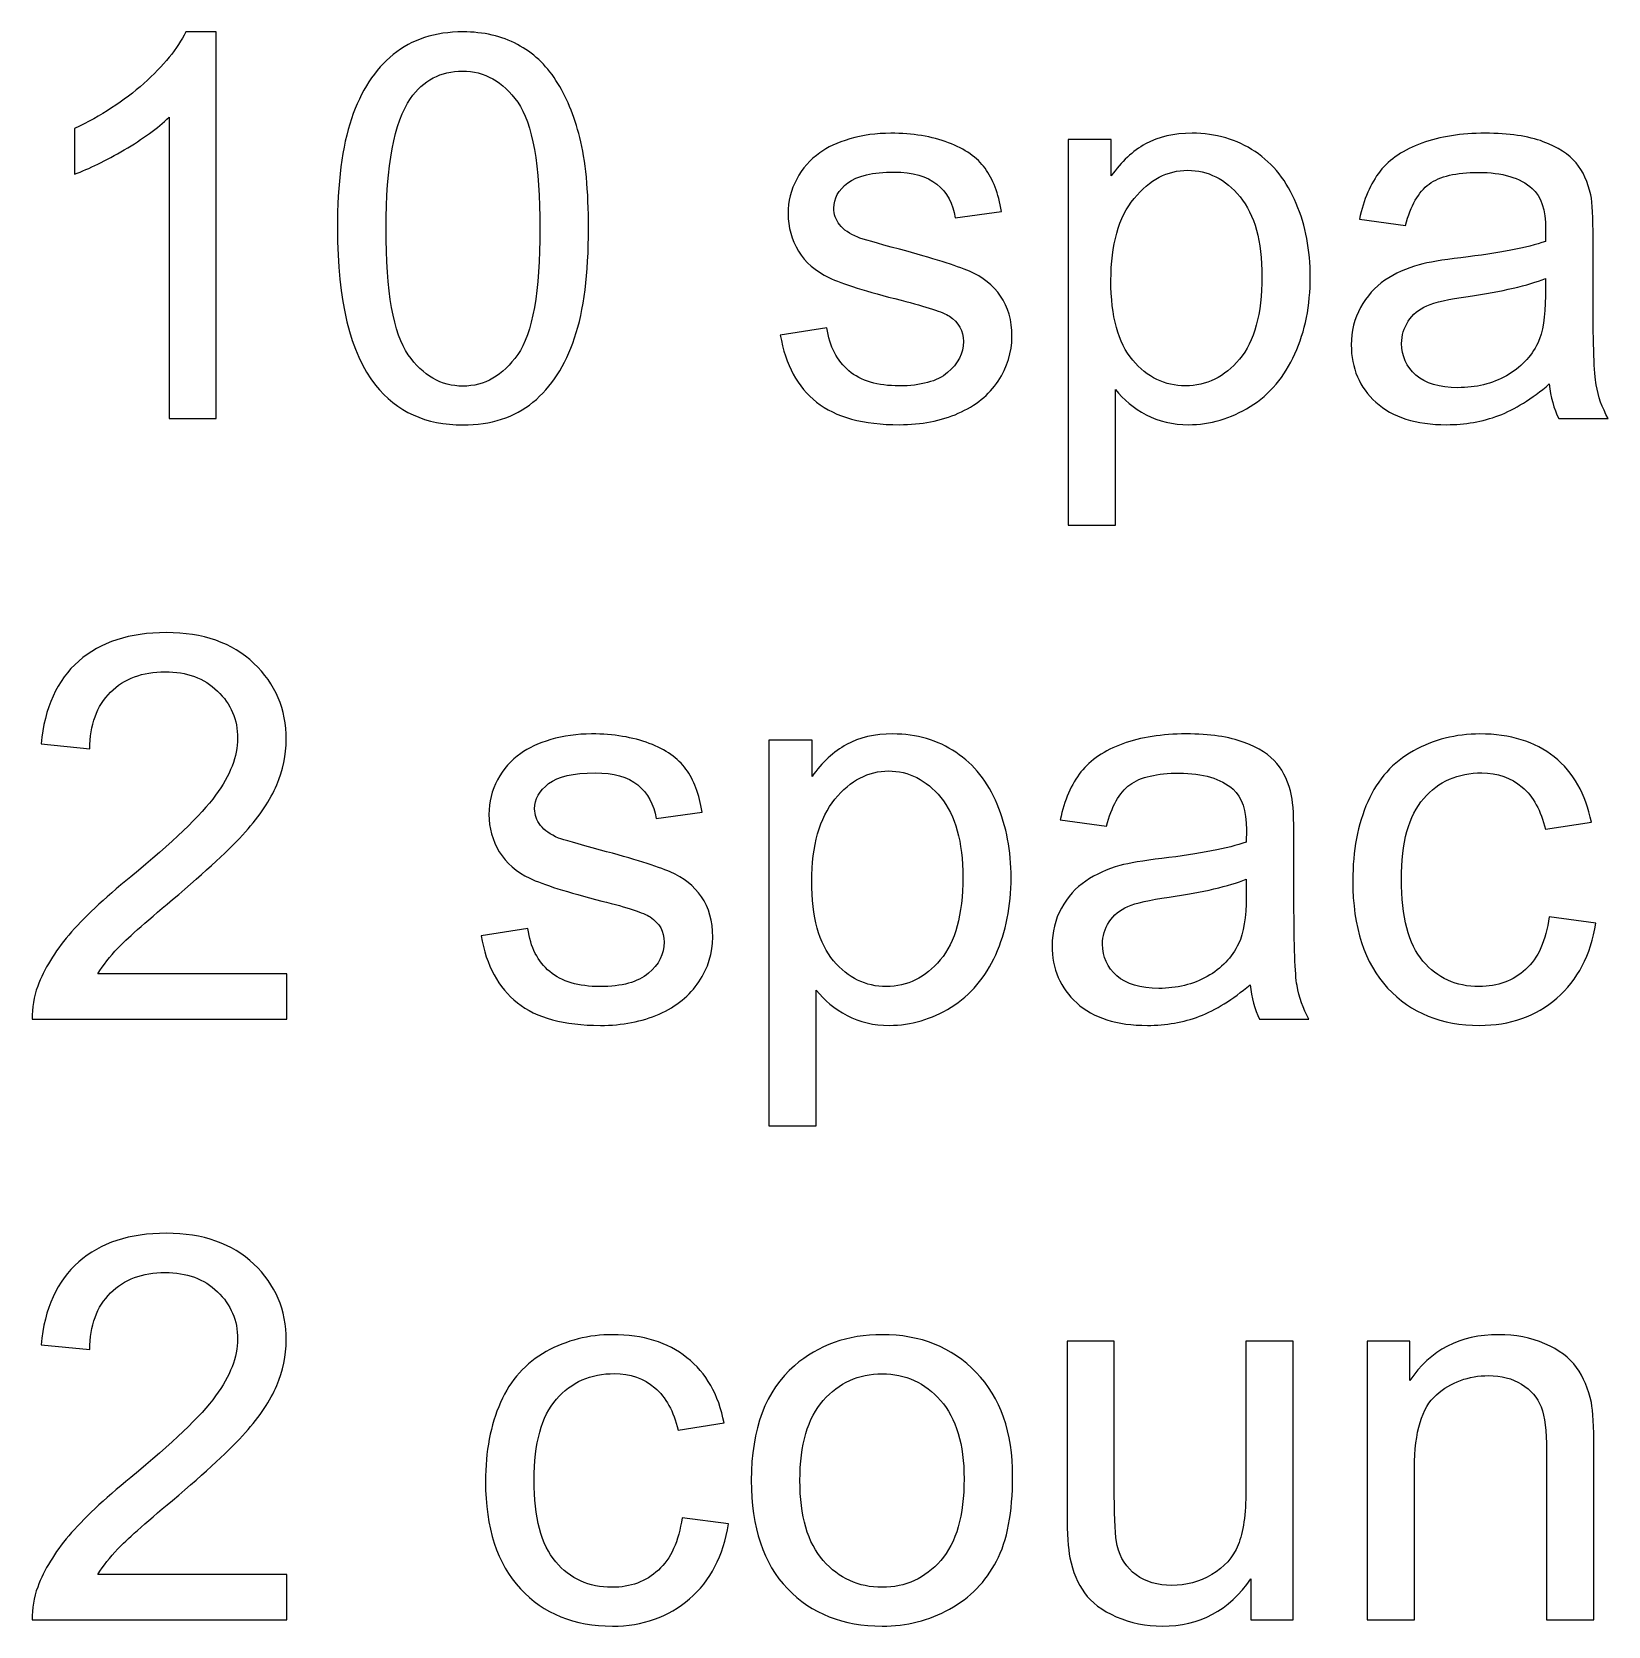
# Model space of a CAD drawing. Header units: millimetres. Extents: x -819 to 558, y -342 to 336.
# Drawn here: x -818.44 to -781.23, y 50.15 to 87.81 of the extents above; entities that cross this region are included whole.
import ezdxf

# ---------------------------------------------------------------- set-up
doc = ezdxf.new("R2010")
doc.units = ezdxf.units.MM
doc.header["$MEASUREMENT"] = 0
doc.layers.add('#Layer 1', color=7, linetype='Continuous')

msp = doc.modelspace()

# ---------------------------------------------------------------- linework, layer by layer
at = {"layer": '#Layer 1', "color": 250}
for points, knots in [([(-814.0906, 78.678), (-814.0906, 78.678), (-815.2061, 78.678), (-815.2061, 78.678), (-815.2061, 78.678), (-815.2061, 78.678), (-815.2061, 85.79), (-815.2061, 85.79), (-815.2061, 85.79), (-815.4749, 85.5339), (-815.8263, 85.2778), (-816.2623, 85.0217), (-816.2623, 85.0217), (-816.7005, 84.7655), (-817.0921, 84.5729), (-817.4392, 84.4459), (-817.4392, 84.4459), (-817.4392, 84.4459), (-817.4392, 85.5233), (-817.4392, 85.5233), (-817.4392, 85.5233), (-816.8148, 85.8175), (-816.2687, 86.1731), (-815.8009, 86.5901), (-815.8009, 86.5901), (-815.3352, 87.0092), (-815.0029, 87.4135), (-814.8082, 87.8072), (-814.8082, 87.8072), (-814.8082, 87.8072), (-814.0906, 87.8072), (-814.0906, 87.8072), (-814.0906, 87.8072), (-814.0906, 87.8072), (-814.0906, 78.678), (-814.0906, 78.678)], [0, 0, 0, 0, 0.1111111, 0.1111111, 0.1111111, 0.1111111, 0.2222222, 0.2222222, 0.2222222, 0.2222222, 0.3333333, 0.3333333, 0.3333333, 0.3333333, 0.4444444, 0.4444444, 0.4444444, 0.4444444, 0.5555556, 0.5555556, 0.5555556, 0.5555556, 0.6666667, 0.6666667, 0.6666667, 0.6666667, 0.7777778, 0.7777778, 0.7777778, 0.7777778, 0.8888889, 0.8888889, 0.8888889, 0.8888889, 1, 1, 1, 1]), ([(-811.231, 83.1611), (-811.231, 84.2364), (-811.121, 85.1021), (-810.8987, 85.7561), (-810.8987, 85.7561), (-810.6786, 86.4123), (-810.3484, 86.9182), (-809.9124, 87.2738), (-809.9124, 87.2738), (-809.4763, 87.6294), (-808.9281, 87.8072), (-808.2677, 87.8072), (-808.2677, 87.8072), (-807.7788, 87.8072), (-807.3512, 87.7077), (-806.9829, 87.5109), (-806.9829, 87.5109), (-806.6146, 87.3161), (-806.3119, 87.0325), (-806.0706, 86.6621), (-806.0706, 86.6621), (-805.8314, 86.2917), (-805.643, 85.8408), (-805.5076, 85.3095), (-805.5076, 85.3095), (-805.37, 84.7782), (-805.3023, 84.0628), (-805.3023, 83.1611), (-805.3023, 83.1611), (-805.3023, 82.0943), (-805.4123, 81.2349), (-805.6303, 80.5788), (-805.6303, 80.5788), (-805.8505, 79.9226), (-806.1786, 79.4167), (-806.6146, 79.059), (-806.6146, 79.059), (-807.0506, 78.7013), (-807.601, 78.5235), (-808.2677, 78.5235), (-808.2677, 78.5235), (-809.144, 78.5235), (-809.8319, 78.8368), (-810.3315, 79.4654), (-810.3315, 79.4654), (-810.9305, 80.2211), (-811.231, 81.4551), (-811.231, 83.1611)], [0, 0, 0, 0, 0.0833333, 0.0833333, 0.0833333, 0.0833333, 0.1666667, 0.1666667, 0.1666667, 0.1666667, 0.25, 0.25, 0.25, 0.25, 0.3333333, 0.3333333, 0.3333333, 0.3333333, 0.4166667, 0.4166667, 0.4166667, 0.4166667, 0.5, 0.5, 0.5, 0.5, 0.5833333, 0.5833333, 0.5833333, 0.5833333, 0.6666667, 0.6666667, 0.6666667, 0.6666667, 0.75, 0.75, 0.75, 0.75, 0.8333333, 0.8333333, 0.8333333, 0.8333333, 0.9166667, 0.9166667, 0.9166667, 0.9166667, 1, 1, 1, 1]), ([(-810.0838, 83.1611), (-810.0838, 81.6689), (-809.9081, 80.6761), (-809.5589, 80.1808), (-809.5589, 80.1808), (-809.2096, 79.6877), (-808.7799, 79.44), (-808.2677, 79.44), (-808.2677, 79.44), (-807.7534, 79.44), (-807.3237, 79.6898), (-806.9744, 80.1851), (-806.9744, 80.1851), (-806.6252, 80.6804), (-806.4495, 81.6731), (-806.4495, 83.1611), (-806.4495, 83.1611), (-806.4495, 84.6576), (-806.6252, 85.6524), (-806.9744, 86.1435), (-806.9744, 86.1435), (-807.3237, 86.6367), (-807.7576, 86.8822), (-808.2783, 86.8822), (-808.2783, 86.8822), (-808.7926, 86.8822), (-809.2012, 86.6642), (-809.5081, 86.2303), (-809.5081, 86.2303), (-809.8912, 85.6778), (-810.0838, 84.6534), (-810.0838, 83.1611)], [0, 0, 0, 0, 0.125, 0.125, 0.125, 0.125, 0.25, 0.25, 0.25, 0.25, 0.375, 0.375, 0.375, 0.375, 0.5, 0.5, 0.5, 0.5, 0.625, 0.625, 0.625, 0.625, 0.75, 0.75, 0.75, 0.75, 0.875, 0.875, 0.875, 0.875, 1, 1, 1, 1]), ([(-800.7747, 80.6444), (-800.7747, 80.6444), (-799.6719, 80.818), (-799.6719, 80.818), (-799.6719, 80.818), (-799.6105, 80.3756), (-799.437, 80.0369), (-799.1533, 79.7998), (-799.1533, 79.7998), (-798.8718, 79.5649), (-798.476, 79.4464), (-797.9659, 79.4464), (-797.9659, 79.4464), (-797.4537, 79.4464), (-797.0727, 79.5522), (-796.825, 79.7596), (-796.825, 79.7596), (-796.5774, 79.9692), (-796.4525, 80.2147), (-796.4525, 80.4941), (-796.4525, 80.4941), (-796.4525, 80.7481), (-796.5625, 80.945), (-796.7827, 81.091), (-796.7827, 81.091), (-796.9351, 81.1905), (-797.3161, 81.3154), (-797.9236, 81.4678), (-797.9236, 81.4678), (-798.7406, 81.6752), (-799.31, 81.853), (-799.6254, 82.0054), (-799.6254, 82.0054), (-799.9407, 82.1557), (-800.182, 82.3652), (-800.345, 82.6319), (-800.345, 82.6319), (-800.508, 82.8986), (-800.5906, 83.1929), (-800.5906, 83.5146), (-800.5906, 83.5146), (-800.5906, 83.8088), (-800.5228, 84.0797), (-800.3874, 84.3295), (-800.3874, 84.3295), (-800.254, 84.5814), (-800.0699, 84.7888), (-799.8391, 84.9539), (-799.8391, 84.9539), (-799.6656, 85.0809), (-799.4285, 85.191), (-799.1301, 85.2799), (-799.1301, 85.2799), (-798.8295, 85.3688), (-798.5078, 85.4132), (-798.1649, 85.4132), (-798.1649, 85.4132), (-797.6484, 85.4132), (-797.1954, 85.337), (-796.8038, 85.1889), (-796.8038, 85.1889), (-796.4123, 85.0407), (-796.1244, 84.8396), (-795.9381, 84.5856), (-795.9381, 84.5856), (-795.7519, 84.3295), (-795.6249, 83.9908), (-795.555, 83.5654), (-795.555, 83.5654), (-795.555, 83.5654), (-796.6451, 83.4151), (-796.6451, 83.4151), (-796.6451, 83.4151), (-796.6959, 83.7538), (-796.8398, 84.0184), (-797.0769, 84.2089), (-797.0769, 84.2089), (-797.314, 84.3994), (-797.6505, 84.4946), (-798.0844, 84.4946), (-798.0844, 84.4946), (-798.5967, 84.4946), (-798.9628, 84.4099), (-799.1809, 84.2406), (-799.1809, 84.2406), (-799.401, 84.0713), (-799.5111, 83.8723), (-799.5111, 83.6458), (-799.5111, 83.6458), (-799.5111, 83.4998), (-799.4645, 83.3707), (-799.3735, 83.2542), (-799.3735, 83.2542), (-799.2825, 83.1336), (-799.1406, 83.0362), (-798.9459, 82.9558), (-798.9459, 82.9558), (-798.8337, 82.9156), (-798.5056, 82.8203), (-797.9595, 82.6722), (-797.9595, 82.6722), (-797.17, 82.4605), (-796.6197, 82.289), (-796.3085, 82.1536), (-796.3085, 82.1536), (-795.9953, 82.0202), (-795.7497, 81.8234), (-795.5719, 81.5673), (-795.5719, 81.5673), (-795.3941, 81.3111), (-795.3052, 80.9936), (-795.3052, 80.6126), (-795.3052, 80.6126), (-795.3052, 80.2401), (-795.4153, 79.8909), (-795.6312, 79.5607), (-795.6312, 79.5607), (-795.8492, 79.2326), (-796.1625, 78.9786), (-796.571, 78.7987), (-796.571, 78.7987), (-796.9795, 78.6187), (-797.4431, 78.5298), (-797.9595, 78.5298), (-797.9595, 78.5298), (-798.8168, 78.5298), (-799.4687, 78.7076), (-799.9175, 79.0632), (-799.9175, 79.0632), (-800.3662, 79.4188), (-800.6519, 79.9459), (-800.7747, 80.6444)], [0, 0, 0, 0, 0.030303, 0.030303, 0.030303, 0.030303, 0.0606061, 0.0606061, 0.0606061, 0.0606061, 0.0909091, 0.0909091, 0.0909091, 0.0909091, 0.1212121, 0.1212121, 0.1212121, 0.1212121, 0.1515152, 0.1515152, 0.1515152, 0.1515152, 0.1818182, 0.1818182, 0.1818182, 0.1818182, 0.2121212, 0.2121212, 0.2121212, 0.2121212, 0.2424242, 0.2424242, 0.2424242, 0.2424242, 0.2727273, 0.2727273, 0.2727273, 0.2727273, 0.3030303, 0.3030303, 0.3030303, 0.3030303, 0.3333333, 0.3333333, 0.3333333, 0.3333333, 0.3636364, 0.3636364, 0.3636364, 0.3636364, 0.3939394, 0.3939394, 0.3939394, 0.3939394, 0.4242424, 0.4242424, 0.4242424, 0.4242424, 0.4545455, 0.4545455, 0.4545455, 0.4545455, 0.4848485, 0.4848485, 0.4848485, 0.4848485, 0.5151515, 0.5151515, 0.5151515, 0.5151515, 0.5454545, 0.5454545, 0.5454545, 0.5454545, 0.5757576, 0.5757576, 0.5757576, 0.5757576, 0.6060606, 0.6060606, 0.6060606, 0.6060606, 0.6363636, 0.6363636, 0.6363636, 0.6363636, 0.6666667, 0.6666667, 0.6666667, 0.6666667, 0.6969697, 0.6969697, 0.6969697, 0.6969697, 0.7272727, 0.7272727, 0.7272727, 0.7272727, 0.7575758, 0.7575758, 0.7575758, 0.7575758, 0.7878788, 0.7878788, 0.7878788, 0.7878788, 0.8181818, 0.8181818, 0.8181818, 0.8181818, 0.8484848, 0.8484848, 0.8484848, 0.8484848, 0.8787879, 0.8787879, 0.8787879, 0.8787879, 0.9090909, 0.9090909, 0.9090909, 0.9090909, 0.9393939, 0.9393939, 0.9393939, 0.9393939, 0.969697, 0.969697, 0.969697, 0.969697, 1, 1, 1, 1]), ([(-793.9781, 76.1549), (-793.9781, 76.1549), (-793.9781, 85.263), (-793.9781, 85.263), (-793.9781, 85.263), (-793.9781, 85.263), (-792.9621, 85.263), (-792.9621, 85.263), (-792.9621, 85.263), (-792.9621, 85.263), (-792.9621, 84.4078), (-792.9621, 84.4078), (-792.9621, 84.4078), (-792.7229, 84.7423), (-792.452, 84.9941), (-792.1493, 85.1614), (-792.1493, 85.1614), (-791.8487, 85.3286), (-791.4825, 85.4132), (-791.0529, 85.4132), (-791.0529, 85.4132), (-790.4898, 85.4132), (-789.9945, 85.2672), (-789.5648, 84.9793), (-789.5648, 84.9793), (-789.133, 84.6893), (-788.8092, 84.2808), (-788.5912, 83.7538), (-788.5912, 83.7538), (-788.371, 83.2267), (-788.261, 82.6489), (-788.261, 82.0202), (-788.261, 82.0202), (-788.261, 81.3471), (-788.3816, 80.7396), (-788.625, 80.1999), (-788.625, 80.1999), (-788.8663, 79.6601), (-789.2177, 79.2474), (-789.6791, 78.9595), (-789.6791, 78.9595), (-790.1406, 78.6738), (-790.6253, 78.5298), (-791.1333, 78.5298), (-791.1333, 78.5298), (-791.5058, 78.5298), (-791.8381, 78.6081), (-792.1345, 78.7648), (-792.1345, 78.7648), (-792.4308, 78.9214), (-792.6721, 79.1204), (-792.8626, 79.3596), (-792.8626, 79.3596), (-792.8626, 79.3596), (-792.8626, 76.1549), (-792.8626, 76.1549), (-792.8626, 76.1549), (-792.8626, 76.1549), (-793.9781, 76.1549), (-793.9781, 76.1549)], [0, 0, 0, 0, 0.0666667, 0.0666667, 0.0666667, 0.0666667, 0.1333333, 0.1333333, 0.1333333, 0.1333333, 0.2, 0.2, 0.2, 0.2, 0.2666667, 0.2666667, 0.2666667, 0.2666667, 0.3333333, 0.3333333, 0.3333333, 0.3333333, 0.4, 0.4, 0.4, 0.4, 0.4666667, 0.4666667, 0.4666667, 0.4666667, 0.5333333, 0.5333333, 0.5333333, 0.5333333, 0.6, 0.6, 0.6, 0.6, 0.6666667, 0.6666667, 0.6666667, 0.6666667, 0.7333333, 0.7333333, 0.7333333, 0.7333333, 0.8, 0.8, 0.8, 0.8, 0.8666667, 0.8666667, 0.8666667, 0.8666667, 0.9333333, 0.9333333, 0.9333333, 0.9333333, 1, 1, 1, 1]), ([(-782.618, 79.4908), (-783.0328, 79.1394), (-783.4308, 78.8918), (-783.8118, 78.7457), (-783.8118, 78.7457), (-784.1949, 78.6018), (-784.6055, 78.5298), (-785.0437, 78.5298), (-785.0437, 78.5298), (-785.7676, 78.5298), (-786.3221, 78.7055), (-786.7116, 79.059), (-786.7116, 79.059), (-787.0989, 79.4125), (-787.2937, 79.8655), (-787.2937, 80.4137), (-787.2937, 80.4137), (-787.2937, 80.7375), (-787.2217, 81.0317), (-787.0735, 81.2984), (-787.0735, 81.2984), (-786.9275, 81.5651), (-786.7349, 81.7789), (-786.4978, 81.9398), (-786.4978, 81.9398), (-786.2586, 82.1007), (-785.9919, 82.2234), (-785.6935, 82.306), (-785.6935, 82.306), (-785.4755, 82.3631), (-785.1453, 82.4203), (-784.7029, 82.4732), (-784.7029, 82.4732), (-783.8012, 82.5811), (-783.1365, 82.7081), (-782.7111, 82.8584), (-782.7111, 82.8584), (-782.7069, 83.0108), (-782.7047, 83.1082), (-782.7047, 83.1484), (-782.7047, 83.1484), (-782.7047, 83.6035), (-782.8106, 83.9252), (-783.0222, 84.1094), (-783.0222, 84.1094), (-783.3059, 84.3634), (-783.7313, 84.4883), (-784.2922, 84.4883), (-784.2922, 84.4883), (-784.8172, 84.4883), (-785.2045, 84.3972), (-785.4564, 84.2131), (-785.4564, 84.2131), (-785.7062, 84.0289), (-785.8903, 83.703), (-786.011, 83.2352), (-786.011, 83.2352), (-786.011, 83.2352), (-787.1011, 83.3855), (-787.1011, 83.3855), (-787.1011, 83.3855), (-787.0016, 83.8511), (-786.8386, 84.23), (-786.6121, 84.5158), (-786.6121, 84.5158), (-786.3856, 84.8036), (-786.0554, 85.0259), (-785.6257, 85.1804), (-785.6257, 85.1804), (-785.1961, 85.3349), (-784.6986, 85.4132), (-784.1314, 85.4132), (-784.1314, 85.4132), (-783.5683, 85.4132), (-783.1133, 85.3455), (-782.7619, 85.2143), (-782.7619, 85.2143), (-782.4105, 85.0809), (-782.1523, 84.9158), (-781.9851, 84.7147), (-781.9851, 84.7147), (-781.82, 84.5137), (-781.7057, 84.2618), (-781.6379, 83.9549), (-781.6379, 83.9549), (-781.602, 83.7644), (-781.5829, 83.4215), (-781.5829, 82.9262), (-781.5829, 82.9262), (-781.5829, 82.9262), (-781.5829, 81.4381), (-781.5829, 81.4381), (-781.5829, 81.4381), (-781.5829, 80.3989), (-781.5596, 79.7427), (-781.5109, 79.4696), (-781.5109, 79.4696), (-781.4644, 79.1945), (-781.3691, 78.9299), (-781.2294, 78.678), (-781.2294, 78.678), (-781.2294, 78.678), (-782.3957, 78.678), (-782.3957, 78.678), (-782.3957, 78.678), (-782.51, 78.9087), (-782.5862, 79.1797), (-782.618, 79.4908)], [0, 0, 0, 0, 0.037037, 0.037037, 0.037037, 0.037037, 0.0740741, 0.0740741, 0.0740741, 0.0740741, 0.1111111, 0.1111111, 0.1111111, 0.1111111, 0.1481481, 0.1481481, 0.1481481, 0.1481481, 0.1851852, 0.1851852, 0.1851852, 0.1851852, 0.2222222, 0.2222222, 0.2222222, 0.2222222, 0.2592593, 0.2592593, 0.2592593, 0.2592593, 0.2962963, 0.2962963, 0.2962963, 0.2962963, 0.3333333, 0.3333333, 0.3333333, 0.3333333, 0.3703704, 0.3703704, 0.3703704, 0.3703704, 0.4074074, 0.4074074, 0.4074074, 0.4074074, 0.4444444, 0.4444444, 0.4444444, 0.4444444, 0.4814815, 0.4814815, 0.4814815, 0.4814815, 0.5185185, 0.5185185, 0.5185185, 0.5185185, 0.5555556, 0.5555556, 0.5555556, 0.5555556, 0.5925926, 0.5925926, 0.5925926, 0.5925926, 0.6296296, 0.6296296, 0.6296296, 0.6296296, 0.6666667, 0.6666667, 0.6666667, 0.6666667, 0.7037037, 0.7037037, 0.7037037, 0.7037037, 0.7407407, 0.7407407, 0.7407407, 0.7407407, 0.7777778, 0.7777778, 0.7777778, 0.7777778, 0.8148148, 0.8148148, 0.8148148, 0.8148148, 0.8518519, 0.8518519, 0.8518519, 0.8518519, 0.8888889, 0.8888889, 0.8888889, 0.8888889, 0.9259259, 0.9259259, 0.9259259, 0.9259259, 0.962963, 0.962963, 0.962963, 0.962963, 1, 1, 1, 1]), ([(-792.9684, 81.9334), (-792.9684, 81.0868), (-792.797, 80.4602), (-792.4541, 80.0538), (-792.4541, 80.0538), (-792.1112, 79.6496), (-791.6942, 79.4464), (-791.2074, 79.4464), (-791.2074, 79.4464), (-790.7121, 79.4464), (-790.2866, 79.6559), (-789.9331, 80.0771), (-789.9331, 80.0771), (-789.5797, 80.4962), (-789.4019, 81.146), (-789.4019, 82.0266), (-789.4019, 82.0266), (-789.4019, 82.8669), (-789.5754, 83.4934), (-789.9204, 83.9125), (-789.9204, 83.9125), (-790.2655, 84.3295), (-790.6782, 84.5391), (-791.1566, 84.5391), (-791.1566, 84.5391), (-791.6328, 84.5391), (-792.054, 84.3168), (-792.4202, 83.8723), (-792.4202, 83.8723), (-792.7864, 83.4278), (-792.9684, 82.7801), (-792.9684, 81.9334)], [0, 0, 0, 0, 0.125, 0.125, 0.125, 0.125, 0.25, 0.25, 0.25, 0.25, 0.375, 0.375, 0.375, 0.375, 0.5, 0.5, 0.5, 0.5, 0.625, 0.625, 0.625, 0.625, 0.75, 0.75, 0.75, 0.75, 0.875, 0.875, 0.875, 0.875, 1, 1, 1, 1]), ([(-782.7111, 81.9842), (-783.1175, 81.817), (-783.725, 81.6773), (-784.5335, 81.5609), (-784.5335, 81.5609), (-784.9929, 81.4953), (-785.3188, 81.4212), (-785.5072, 81.3387), (-785.5072, 81.3387), (-785.6977, 81.2561), (-785.8459, 81.1355), (-785.9475, 80.9746), (-785.9475, 80.9746), (-786.0512, 80.8158), (-786.1041, 80.6402), (-786.1041, 80.4454), (-786.1041, 80.4454), (-786.1041, 80.147), (-785.9898, 79.8993), (-785.7654, 79.7004), (-785.7654, 79.7004), (-785.5411, 79.5035), (-785.2109, 79.404), (-784.777, 79.404), (-784.777, 79.404), (-784.3473, 79.404), (-783.9642, 79.4972), (-783.6297, 79.6855), (-783.6297, 79.6855), (-783.2953, 79.8739), (-783.0476, 80.1322), (-782.891, 80.4581), (-782.891, 80.4581), (-782.7704, 80.71), (-782.7111, 81.0825), (-782.7111, 81.5736), (-782.7111, 81.5736), (-782.7111, 81.5736), (-782.7111, 81.9842), (-782.7111, 81.9842)], [0, 0, 0, 0, 0.1, 0.1, 0.1, 0.1, 0.2, 0.2, 0.2, 0.2, 0.3, 0.3, 0.3, 0.3, 0.4, 0.4, 0.4, 0.4, 0.5, 0.5, 0.5, 0.5, 0.6, 0.6, 0.6, 0.6, 0.7, 0.7, 0.7, 0.7, 0.8, 0.8, 0.8, 0.8, 0.9, 0.9, 0.9, 0.9, 1, 1, 1, 1]), ([(-812.4269, 65.5632), (-812.4269, 65.5632), (-812.4269, 64.49), (-812.4269, 64.49), (-812.4269, 64.49), (-812.4269, 64.49), (-818.4362, 64.49), (-818.4362, 64.49), (-818.4362, 64.49), (-818.4446, 64.7588), (-818.4023, 65.0171), (-818.307, 65.2647), (-818.307, 65.2647), (-818.1546, 65.6753), (-817.9091, 66.0775), (-817.5726, 66.4754), (-817.5726, 66.4754), (-817.2339, 66.8713), (-816.7471, 67.3306), (-816.1121, 67.8513), (-816.1121, 67.8513), (-815.1236, 68.662), (-814.4547, 69.3033), (-814.1076, 69.7774), (-814.1076, 69.7774), (-813.7604, 70.2495), (-813.5869, 70.6982), (-813.5869, 71.1194), (-813.5869, 71.1194), (-813.5869, 71.5618), (-813.7456, 71.9343), (-814.061, 72.2391), (-814.061, 72.2391), (-814.3785, 72.5418), (-814.7913, 72.6942), (-815.2993, 72.6942), (-815.2993, 72.6942), (-815.8369, 72.6942), (-816.2666, 72.5333), (-816.5883, 72.2095), (-816.5883, 72.2095), (-816.9122, 71.8878), (-817.0751, 71.4411), (-817.0794, 70.8718), (-817.0794, 70.8718), (-817.0794, 70.8718), (-818.2266, 70.9882), (-818.2266, 70.9882), (-818.2266, 70.9882), (-818.1483, 71.8454), (-817.852, 72.4974), (-817.3397, 72.9461), (-817.3397, 72.9461), (-816.8275, 73.3948), (-816.1375, 73.6192), (-815.2739, 73.6192), (-815.2739, 73.6192), (-814.4018, 73.6192), (-813.7118, 73.3758), (-813.2038, 72.8932), (-813.2038, 72.8932), (-812.6936, 72.4085), (-812.4396, 71.8094), (-812.4396, 71.094), (-812.4396, 71.094), (-812.4396, 70.7299), (-812.5137, 70.3722), (-812.664, 70.0209), (-812.664, 70.0209), (-812.8122, 69.6695), (-813.0598, 69.2991), (-813.4048, 68.9117), (-813.4048, 68.9117), (-813.7499, 68.5223), (-814.3235, 67.9889), (-815.1257, 67.3115), (-815.1257, 67.3115), (-815.7946, 66.7485), (-816.2242, 66.3675), (-816.4147, 66.1664), (-816.4147, 66.1664), (-816.6052, 65.9674), (-816.7619, 65.7664), (-816.8868, 65.5632), (-816.8868, 65.5632), (-816.8868, 65.5632), (-812.4269, 65.5632), (-812.4269, 65.5632)], [0, 0, 0, 0, 0.0454545, 0.0454545, 0.0454545, 0.0454545, 0.0909091, 0.0909091, 0.0909091, 0.0909091, 0.1363636, 0.1363636, 0.1363636, 0.1363636, 0.1818182, 0.1818182, 0.1818182, 0.1818182, 0.2272727, 0.2272727, 0.2272727, 0.2272727, 0.2727273, 0.2727273, 0.2727273, 0.2727273, 0.3181818, 0.3181818, 0.3181818, 0.3181818, 0.3636364, 0.3636364, 0.3636364, 0.3636364, 0.4090909, 0.4090909, 0.4090909, 0.4090909, 0.4545455, 0.4545455, 0.4545455, 0.4545455, 0.5, 0.5, 0.5, 0.5, 0.5454545, 0.5454545, 0.5454545, 0.5454545, 0.5909091, 0.5909091, 0.5909091, 0.5909091, 0.6363636, 0.6363636, 0.6363636, 0.6363636, 0.6818182, 0.6818182, 0.6818182, 0.6818182, 0.7272727, 0.7272727, 0.7272727, 0.7272727, 0.7727273, 0.7727273, 0.7727273, 0.7727273, 0.8181818, 0.8181818, 0.8181818, 0.8181818, 0.8636364, 0.8636364, 0.8636364, 0.8636364, 0.9090909, 0.9090909, 0.9090909, 0.9090909, 0.9545455, 0.9545455, 0.9545455, 0.9545455, 1, 1, 1, 1]), ([(-807.838, 66.4564), (-807.838, 66.4564), (-806.7352, 66.63), (-806.7352, 66.63), (-806.7352, 66.63), (-806.6738, 66.1876), (-806.5003, 65.8489), (-806.2166, 65.6118), (-806.2166, 65.6118), (-805.9351, 65.3769), (-805.5393, 65.2584), (-805.0292, 65.2584), (-805.0292, 65.2584), (-804.517, 65.2584), (-804.136, 65.3642), (-803.8883, 65.5716), (-803.8883, 65.5716), (-803.6407, 65.7812), (-803.5158, 66.0267), (-803.5158, 66.3061), (-803.5158, 66.3061), (-803.5158, 66.5601), (-803.6258, 66.757), (-803.846, 66.903), (-803.846, 66.903), (-803.9984, 67.0025), (-804.3794, 67.1274), (-804.9869, 67.2798), (-804.9869, 67.2798), (-805.8039, 67.4872), (-806.3733, 67.665), (-806.6887, 67.8174), (-806.6887, 67.8174), (-807.004, 67.9677), (-807.2453, 68.1772), (-807.4083, 68.4439), (-807.4083, 68.4439), (-807.5713, 68.7106), (-807.6539, 69.0049), (-807.6539, 69.3266), (-807.6539, 69.3266), (-807.6539, 69.6208), (-807.5861, 69.8917), (-807.4507, 70.1415), (-807.4507, 70.1415), (-807.3173, 70.3934), (-807.1332, 70.6008), (-806.9024, 70.7659), (-806.9024, 70.7659), (-806.7289, 70.8929), (-806.4918, 71.003), (-806.1934, 71.0919), (-806.1934, 71.0919), (-805.8928, 71.1808), (-805.5711, 71.2252), (-805.2282, 71.2252), (-805.2282, 71.2252), (-804.7117, 71.2252), (-804.2587, 71.149), (-803.8671, 71.0009), (-803.8671, 71.0009), (-803.4756, 70.8527), (-803.1877, 70.6516), (-803.0014, 70.3976), (-803.0014, 70.3976), (-802.8152, 70.1415), (-802.6882, 69.8028), (-802.6183, 69.3774), (-802.6183, 69.3774), (-802.6183, 69.3774), (-803.7084, 69.2271), (-803.7084, 69.2271), (-803.7084, 69.2271), (-803.7592, 69.5658), (-803.9031, 69.8304), (-804.1402, 70.0209), (-804.1402, 70.0209), (-804.3773, 70.2114), (-804.7138, 70.3066), (-805.1477, 70.3066), (-805.1477, 70.3066), (-805.66, 70.3066), (-806.0261, 70.2219), (-806.2442, 70.0526), (-806.2442, 70.0526), (-806.4643, 69.8833), (-806.5744, 69.6843), (-806.5744, 69.4578), (-806.5744, 69.4578), (-806.5744, 69.3118), (-806.5278, 69.1827), (-806.4368, 69.0662), (-806.4368, 69.0662), (-806.3458, 68.9456), (-806.2039, 68.8482), (-806.0092, 68.7678), (-806.0092, 68.7678), (-805.897, 68.7276), (-805.5689, 68.6323), (-805.0228, 68.4842), (-805.0228, 68.4842), (-804.2333, 68.2725), (-803.683, 68.101), (-803.3718, 67.9656), (-803.3718, 67.9656), (-803.0586, 67.8322), (-802.813, 67.6354), (-802.6352, 67.3793), (-802.6352, 67.3793), (-802.4574, 67.1231), (-802.3685, 66.8056), (-802.3685, 66.4246), (-802.3685, 66.4246), (-802.3685, 66.0521), (-802.4786, 65.7029), (-802.6945, 65.3727), (-802.6945, 65.3727), (-802.9125, 65.0446), (-803.2258, 64.7906), (-803.6343, 64.6107), (-803.6343, 64.6107), (-804.0428, 64.4307), (-804.5064, 64.3418), (-805.0228, 64.3418), (-805.0228, 64.3418), (-805.8801, 64.3418), (-806.532, 64.5196), (-806.9808, 64.8752), (-806.9808, 64.8752), (-807.4295, 65.2308), (-807.7152, 65.7579), (-807.838, 66.4564)], [0, 0, 0, 0, 0.030303, 0.030303, 0.030303, 0.030303, 0.0606061, 0.0606061, 0.0606061, 0.0606061, 0.0909091, 0.0909091, 0.0909091, 0.0909091, 0.1212121, 0.1212121, 0.1212121, 0.1212121, 0.1515152, 0.1515152, 0.1515152, 0.1515152, 0.1818182, 0.1818182, 0.1818182, 0.1818182, 0.2121212, 0.2121212, 0.2121212, 0.2121212, 0.2424242, 0.2424242, 0.2424242, 0.2424242, 0.2727273, 0.2727273, 0.2727273, 0.2727273, 0.3030303, 0.3030303, 0.3030303, 0.3030303, 0.3333333, 0.3333333, 0.3333333, 0.3333333, 0.3636364, 0.3636364, 0.3636364, 0.3636364, 0.3939394, 0.3939394, 0.3939394, 0.3939394, 0.4242424, 0.4242424, 0.4242424, 0.4242424, 0.4545455, 0.4545455, 0.4545455, 0.4545455, 0.4848485, 0.4848485, 0.4848485, 0.4848485, 0.5151515, 0.5151515, 0.5151515, 0.5151515, 0.5454545, 0.5454545, 0.5454545, 0.5454545, 0.5757576, 0.5757576, 0.5757576, 0.5757576, 0.6060606, 0.6060606, 0.6060606, 0.6060606, 0.6363636, 0.6363636, 0.6363636, 0.6363636, 0.6666667, 0.6666667, 0.6666667, 0.6666667, 0.6969697, 0.6969697, 0.6969697, 0.6969697, 0.7272727, 0.7272727, 0.7272727, 0.7272727, 0.7575758, 0.7575758, 0.7575758, 0.7575758, 0.7878788, 0.7878788, 0.7878788, 0.7878788, 0.8181818, 0.8181818, 0.8181818, 0.8181818, 0.8484848, 0.8484848, 0.8484848, 0.8484848, 0.8787879, 0.8787879, 0.8787879, 0.8787879, 0.9090909, 0.9090909, 0.9090909, 0.9090909, 0.9393939, 0.9393939, 0.9393939, 0.9393939, 0.969697, 0.969697, 0.969697, 0.969697, 1, 1, 1, 1]), ([(-801.0414, 61.9669), (-801.0414, 61.9669), (-801.0414, 71.075), (-801.0414, 71.075), (-801.0414, 71.075), (-801.0414, 71.075), (-800.0254, 71.075), (-800.0254, 71.075), (-800.0254, 71.075), (-800.0254, 71.075), (-800.0254, 70.2198), (-800.0254, 70.2198), (-800.0254, 70.2198), (-799.7862, 70.5543), (-799.5153, 70.8061), (-799.2126, 70.9734), (-799.2126, 70.9734), (-798.912, 71.1406), (-798.5458, 71.2252), (-798.1162, 71.2252), (-798.1162, 71.2252), (-797.5531, 71.2252), (-797.0578, 71.0792), (-796.6281, 70.7913), (-796.6281, 70.7913), (-796.1963, 70.5013), (-795.8725, 70.0928), (-795.6545, 69.5658), (-795.6545, 69.5658), (-795.4343, 69.0387), (-795.3243, 68.4609), (-795.3243, 67.8322), (-795.3243, 67.8322), (-795.3243, 67.1591), (-795.4449, 66.5516), (-795.6883, 66.0119), (-795.6883, 66.0119), (-795.9296, 65.4721), (-796.281, 65.0594), (-796.7424, 64.7715), (-796.7424, 64.7715), (-797.2039, 64.4858), (-797.6886, 64.3418), (-798.1966, 64.3418), (-798.1966, 64.3418), (-798.5691, 64.3418), (-798.9014, 64.4201), (-799.1978, 64.5768), (-799.1978, 64.5768), (-799.4941, 64.7334), (-799.7354, 64.9324), (-799.9259, 65.1716), (-799.9259, 65.1716), (-799.9259, 65.1716), (-799.9259, 61.9669), (-799.9259, 61.9669), (-799.9259, 61.9669), (-799.9259, 61.9669), (-801.0414, 61.9669), (-801.0414, 61.9669)], [0, 0, 0, 0, 0.0666667, 0.0666667, 0.0666667, 0.0666667, 0.1333333, 0.1333333, 0.1333333, 0.1333333, 0.2, 0.2, 0.2, 0.2, 0.2666667, 0.2666667, 0.2666667, 0.2666667, 0.3333333, 0.3333333, 0.3333333, 0.3333333, 0.4, 0.4, 0.4, 0.4, 0.4666667, 0.4666667, 0.4666667, 0.4666667, 0.5333333, 0.5333333, 0.5333333, 0.5333333, 0.6, 0.6, 0.6, 0.6, 0.6666667, 0.6666667, 0.6666667, 0.6666667, 0.7333333, 0.7333333, 0.7333333, 0.7333333, 0.8, 0.8, 0.8, 0.8, 0.8666667, 0.8666667, 0.8666667, 0.8666667, 0.9333333, 0.9333333, 0.9333333, 0.9333333, 1, 1, 1, 1]), ([(-789.6813, 65.3028), (-790.0961, 64.9514), (-790.4941, 64.7038), (-790.8751, 64.5577), (-790.8751, 64.5577), (-791.2582, 64.4138), (-791.6688, 64.3418), (-792.107, 64.3418), (-792.107, 64.3418), (-792.8309, 64.3418), (-793.3854, 64.5175), (-793.7749, 64.871), (-793.7749, 64.871), (-794.1622, 65.2245), (-794.357, 65.6775), (-794.357, 66.2257), (-794.357, 66.2257), (-794.357, 66.5495), (-794.285, 66.8437), (-794.1368, 67.1104), (-794.1368, 67.1104), (-793.9908, 67.3771), (-793.7982, 67.5909), (-793.5611, 67.7518), (-793.5611, 67.7518), (-793.3219, 67.9127), (-793.0552, 68.0354), (-792.7568, 68.118), (-792.7568, 68.118), (-792.5388, 68.1751), (-792.2086, 68.2323), (-791.7662, 68.2852), (-791.7662, 68.2852), (-790.8645, 68.3931), (-790.1998, 68.5201), (-789.7744, 68.6704), (-789.7744, 68.6704), (-789.7702, 68.8228), (-789.768, 68.9202), (-789.768, 68.9604), (-789.768, 68.9604), (-789.768, 69.4155), (-789.8739, 69.7372), (-790.0855, 69.9214), (-790.0855, 69.9214), (-790.3692, 70.1754), (-790.7946, 70.3003), (-791.3555, 70.3003), (-791.3555, 70.3003), (-791.8805, 70.3003), (-792.2678, 70.2092), (-792.5197, 70.0251), (-792.5197, 70.0251), (-792.7695, 69.8409), (-792.9536, 69.515), (-793.0743, 69.0472), (-793.0743, 69.0472), (-793.0743, 69.0472), (-794.1644, 69.1975), (-794.1644, 69.1975), (-794.1644, 69.1975), (-794.0649, 69.6631), (-793.9019, 70.042), (-793.6754, 70.3278), (-793.6754, 70.3278), (-793.4489, 70.6156), (-793.1187, 70.8379), (-792.689, 70.9924), (-792.689, 70.9924), (-792.2594, 71.1469), (-791.7619, 71.2252), (-791.1947, 71.2252), (-791.1947, 71.2252), (-790.6316, 71.2252), (-790.1766, 71.1575), (-789.8252, 71.0263), (-789.8252, 71.0263), (-789.4738, 70.8929), (-789.2156, 70.7278), (-789.0484, 70.5267), (-789.0484, 70.5267), (-788.8833, 70.3257), (-788.769, 70.0738), (-788.7012, 69.7669), (-788.7012, 69.7669), (-788.6653, 69.5764), (-788.6462, 69.2335), (-788.6462, 68.7382), (-788.6462, 68.7382), (-788.6462, 68.7382), (-788.6462, 67.2501), (-788.6462, 67.2501), (-788.6462, 67.2501), (-788.6462, 66.2109), (-788.6229, 65.5547), (-788.5742, 65.2816), (-788.5742, 65.2816), (-788.5277, 65.0065), (-788.4324, 64.7419), (-788.2927, 64.49), (-788.2927, 64.49), (-788.2927, 64.49), (-789.459, 64.49), (-789.459, 64.49), (-789.459, 64.49), (-789.5733, 64.7207), (-789.6495, 64.9917), (-789.6813, 65.3028)], [0, 0, 0, 0, 0.037037, 0.037037, 0.037037, 0.037037, 0.0740741, 0.0740741, 0.0740741, 0.0740741, 0.1111111, 0.1111111, 0.1111111, 0.1111111, 0.1481481, 0.1481481, 0.1481481, 0.1481481, 0.1851852, 0.1851852, 0.1851852, 0.1851852, 0.2222222, 0.2222222, 0.2222222, 0.2222222, 0.2592593, 0.2592593, 0.2592593, 0.2592593, 0.2962963, 0.2962963, 0.2962963, 0.2962963, 0.3333333, 0.3333333, 0.3333333, 0.3333333, 0.3703704, 0.3703704, 0.3703704, 0.3703704, 0.4074074, 0.4074074, 0.4074074, 0.4074074, 0.4444444, 0.4444444, 0.4444444, 0.4444444, 0.4814815, 0.4814815, 0.4814815, 0.4814815, 0.5185185, 0.5185185, 0.5185185, 0.5185185, 0.5555556, 0.5555556, 0.5555556, 0.5555556, 0.5925926, 0.5925926, 0.5925926, 0.5925926, 0.6296296, 0.6296296, 0.6296296, 0.6296296, 0.6666667, 0.6666667, 0.6666667, 0.6666667, 0.7037037, 0.7037037, 0.7037037, 0.7037037, 0.7407407, 0.7407407, 0.7407407, 0.7407407, 0.7777778, 0.7777778, 0.7777778, 0.7777778, 0.8148148, 0.8148148, 0.8148148, 0.8148148, 0.8518519, 0.8518519, 0.8518519, 0.8518519, 0.8888889, 0.8888889, 0.8888889, 0.8888889, 0.9259259, 0.9259259, 0.9259259, 0.9259259, 0.962963, 0.962963, 0.962963, 0.962963, 1, 1, 1, 1]), ([(-782.618, 66.903), (-782.618, 66.903), (-781.5215, 66.7591), (-781.5215, 66.7591), (-781.5215, 66.7591), (-781.6401, 66.0034), (-781.947, 65.4108), (-782.4423, 64.9832), (-782.4423, 64.9832), (-782.9355, 64.5556), (-783.5429, 64.3418), (-784.2626, 64.3418), (-784.2626, 64.3418), (-785.1622, 64.3418), (-785.8882, 64.6361), (-786.4343, 65.2245), (-786.4343, 65.2245), (-786.9825, 65.8129), (-787.2577, 66.6575), (-787.2577, 67.7581), (-787.2577, 67.7581), (-787.2577, 68.4693), (-787.1392, 69.0916), (-786.9042, 69.625), (-786.9042, 69.625), (-786.6671, 70.1584), (-786.3094, 70.5585), (-785.8268, 70.8252), (-785.8268, 70.8252), (-785.3463, 71.0919), (-784.8214, 71.2252), (-784.2563, 71.2252), (-784.2563, 71.2252), (-783.5408, 71.2252), (-782.9545, 71.0432), (-782.5015, 70.6813), (-782.5015, 70.6813), (-782.0465, 70.3193), (-781.7544, 69.8071), (-781.6252, 69.1403), (-781.6252, 69.1403), (-781.6252, 69.1403), (-782.7111, 68.9731), (-782.7111, 68.9731), (-782.7111, 68.9731), (-782.8148, 69.4155), (-782.9968, 69.7478), (-783.2593, 69.9722), (-783.2593, 69.9722), (-783.5218, 70.1944), (-783.8393, 70.3066), (-784.2118, 70.3066), (-784.2118, 70.3066), (-784.7748, 70.3066), (-785.232, 70.1055), (-785.5834, 69.7012), (-785.5834, 69.7012), (-785.9348, 69.2991), (-786.1105, 68.662), (-786.1105, 67.7899), (-786.1105, 67.7899), (-786.1105, 66.9051), (-785.9411, 66.2617), (-785.6003, 65.8595), (-785.6003, 65.8595), (-785.2617, 65.4594), (-784.8193, 65.2584), (-784.2732, 65.2584), (-784.2732, 65.2584), (-783.835, 65.2584), (-783.471, 65.3938), (-783.1768, 65.6626), (-783.1768, 65.6626), (-782.8825, 65.9315), (-782.6963, 66.3442), (-782.618, 66.903)], [0, 0, 0, 0, 0.0526316, 0.0526316, 0.0526316, 0.0526316, 0.1052632, 0.1052632, 0.1052632, 0.1052632, 0.1578947, 0.1578947, 0.1578947, 0.1578947, 0.2105263, 0.2105263, 0.2105263, 0.2105263, 0.2631579, 0.2631579, 0.2631579, 0.2631579, 0.3157895, 0.3157895, 0.3157895, 0.3157895, 0.3684211, 0.3684211, 0.3684211, 0.3684211, 0.4210526, 0.4210526, 0.4210526, 0.4210526, 0.4736842, 0.4736842, 0.4736842, 0.4736842, 0.5263158, 0.5263158, 0.5263158, 0.5263158, 0.5789474, 0.5789474, 0.5789474, 0.5789474, 0.6315789, 0.6315789, 0.6315789, 0.6315789, 0.6842105, 0.6842105, 0.6842105, 0.6842105, 0.7368421, 0.7368421, 0.7368421, 0.7368421, 0.7894737, 0.7894737, 0.7894737, 0.7894737, 0.8421053, 0.8421053, 0.8421053, 0.8421053, 0.8947368, 0.8947368, 0.8947368, 0.8947368, 0.9473684, 0.9473684, 0.9473684, 0.9473684, 1, 1, 1, 1]), ([(-800.0317, 67.7454), (-800.0317, 66.8988), (-799.8603, 66.2722), (-799.5174, 65.8658), (-799.5174, 65.8658), (-799.1745, 65.4616), (-798.7575, 65.2584), (-798.2707, 65.2584), (-798.2707, 65.2584), (-797.7754, 65.2584), (-797.3499, 65.4679), (-796.9964, 65.8891), (-796.9964, 65.8891), (-796.643, 66.3082), (-796.4652, 66.958), (-796.4652, 67.8386), (-796.4652, 67.8386), (-796.4652, 68.6789), (-796.6387, 69.3054), (-796.9837, 69.7245), (-796.9837, 69.7245), (-797.3288, 70.1415), (-797.7415, 70.3511), (-798.2199, 70.3511), (-798.2199, 70.3511), (-798.6961, 70.3511), (-799.1173, 70.1288), (-799.4835, 69.6843), (-799.4835, 69.6843), (-799.8497, 69.2398), (-800.0317, 68.5921), (-800.0317, 67.7454)], [0, 0, 0, 0, 0.125, 0.125, 0.125, 0.125, 0.25, 0.25, 0.25, 0.25, 0.375, 0.375, 0.375, 0.375, 0.5, 0.5, 0.5, 0.5, 0.625, 0.625, 0.625, 0.625, 0.75, 0.75, 0.75, 0.75, 0.875, 0.875, 0.875, 0.875, 1, 1, 1, 1]), ([(-789.7744, 67.7962), (-790.1808, 67.629), (-790.7883, 67.4893), (-791.5968, 67.3729), (-791.5968, 67.3729), (-792.0562, 67.3073), (-792.3821, 67.2332), (-792.5705, 67.1507), (-792.5705, 67.1507), (-792.761, 67.0681), (-792.9092, 66.9475), (-793.0108, 66.7866), (-793.0108, 66.7866), (-793.1145, 66.6278), (-793.1674, 66.4522), (-793.1674, 66.2574), (-793.1674, 66.2574), (-793.1674, 65.959), (-793.0531, 65.7113), (-792.8287, 65.5124), (-792.8287, 65.5124), (-792.6044, 65.3155), (-792.2742, 65.216), (-791.8403, 65.216), (-791.8403, 65.216), (-791.4106, 65.216), (-791.0275, 65.3092), (-790.693, 65.4975), (-790.693, 65.4975), (-790.3586, 65.6859), (-790.1109, 65.9442), (-789.9543, 66.2701), (-789.9543, 66.2701), (-789.8337, 66.522), (-789.7744, 66.8945), (-789.7744, 67.3856), (-789.7744, 67.3856), (-789.7744, 67.3856), (-789.7744, 67.7962), (-789.7744, 67.7962)], [0, 0, 0, 0, 0.1, 0.1, 0.1, 0.1, 0.2, 0.2, 0.2, 0.2, 0.3, 0.3, 0.3, 0.3, 0.4, 0.4, 0.4, 0.4, 0.5, 0.5, 0.5, 0.5, 0.6, 0.6, 0.6, 0.6, 0.7, 0.7, 0.7, 0.7, 0.8, 0.8, 0.8, 0.8, 0.9, 0.9, 0.9, 0.9, 1, 1, 1, 1]), ([(-812.4269, 51.3752), (-812.4269, 51.3752), (-812.4269, 50.302), (-812.4269, 50.302), (-812.4269, 50.302), (-812.4269, 50.302), (-818.4362, 50.302), (-818.4362, 50.302), (-818.4362, 50.302), (-818.4446, 50.5708), (-818.4023, 50.8291), (-818.307, 51.0767), (-818.307, 51.0767), (-818.1546, 51.4873), (-817.9091, 51.8895), (-817.5726, 52.2874), (-817.5726, 52.2874), (-817.2339, 52.6833), (-816.7471, 53.1426), (-816.1121, 53.6633), (-816.1121, 53.6633), (-815.1236, 54.474), (-814.4547, 55.1153), (-814.1076, 55.5894), (-814.1076, 55.5894), (-813.7604, 56.0615), (-813.5869, 56.5102), (-813.5869, 56.9314), (-813.5869, 56.9314), (-813.5869, 57.3738), (-813.7456, 57.7463), (-814.061, 58.0511), (-814.061, 58.0511), (-814.3785, 58.3538), (-814.7913, 58.5062), (-815.2993, 58.5062), (-815.2993, 58.5062), (-815.8369, 58.5062), (-816.2666, 58.3453), (-816.5883, 58.0215), (-816.5883, 58.0215), (-816.9122, 57.6998), (-817.0751, 57.2531), (-817.0794, 56.6838), (-817.0794, 56.6838), (-817.0794, 56.6838), (-818.2266, 56.8002), (-818.2266, 56.8002), (-818.2266, 56.8002), (-818.1483, 57.6574), (-817.852, 58.3094), (-817.3397, 58.7581), (-817.3397, 58.7581), (-816.8275, 59.2068), (-816.1375, 59.4312), (-815.2739, 59.4312), (-815.2739, 59.4312), (-814.4018, 59.4312), (-813.7118, 59.1878), (-813.2038, 58.7052), (-813.2038, 58.7052), (-812.6936, 58.2205), (-812.4396, 57.6214), (-812.4396, 56.906), (-812.4396, 56.906), (-812.4396, 56.5419), (-812.5137, 56.1842), (-812.664, 55.8329), (-812.664, 55.8329), (-812.8122, 55.4815), (-813.0598, 55.1111), (-813.4048, 54.7237), (-813.4048, 54.7237), (-813.7499, 54.3343), (-814.3235, 53.8009), (-815.1257, 53.1235), (-815.1257, 53.1235), (-815.7946, 52.5605), (-816.2242, 52.1795), (-816.4147, 51.9784), (-816.4147, 51.9784), (-816.6052, 51.7794), (-816.7619, 51.5784), (-816.8868, 51.3752), (-816.8868, 51.3752), (-816.8868, 51.3752), (-812.4269, 51.3752), (-812.4269, 51.3752)], [0, 0, 0, 0, 0.0454545, 0.0454545, 0.0454545, 0.0454545, 0.0909091, 0.0909091, 0.0909091, 0.0909091, 0.1363636, 0.1363636, 0.1363636, 0.1363636, 0.1818182, 0.1818182, 0.1818182, 0.1818182, 0.2272727, 0.2272727, 0.2272727, 0.2272727, 0.2727273, 0.2727273, 0.2727273, 0.2727273, 0.3181818, 0.3181818, 0.3181818, 0.3181818, 0.3636364, 0.3636364, 0.3636364, 0.3636364, 0.4090909, 0.4090909, 0.4090909, 0.4090909, 0.4545455, 0.4545455, 0.4545455, 0.4545455, 0.5, 0.5, 0.5, 0.5, 0.5454545, 0.5454545, 0.5454545, 0.5454545, 0.5909091, 0.5909091, 0.5909091, 0.5909091, 0.6363636, 0.6363636, 0.6363636, 0.6363636, 0.6818182, 0.6818182, 0.6818182, 0.6818182, 0.7272727, 0.7272727, 0.7272727, 0.7272727, 0.7727273, 0.7727273, 0.7727273, 0.7727273, 0.8181818, 0.8181818, 0.8181818, 0.8181818, 0.8636364, 0.8636364, 0.8636364, 0.8636364, 0.9090909, 0.9090909, 0.9090909, 0.9090909, 0.9545455, 0.9545455, 0.9545455, 0.9545455, 1, 1, 1, 1]), ([(-803.0946, 52.715), (-803.0946, 52.715), (-801.9981, 52.5711), (-801.9981, 52.5711), (-801.9981, 52.5711), (-802.1167, 51.8154), (-802.4236, 51.2228), (-802.9189, 50.7952), (-802.9189, 50.7952), (-803.4121, 50.3676), (-804.0195, 50.1538), (-804.7392, 50.1538), (-804.7392, 50.1538), (-805.6388, 50.1538), (-806.3648, 50.4481), (-806.9109, 51.0365), (-806.9109, 51.0365), (-807.4591, 51.6249), (-807.7343, 52.4695), (-807.7343, 53.5701), (-807.7343, 53.5701), (-807.7343, 54.2813), (-807.6158, 54.9036), (-807.3808, 55.437), (-807.3808, 55.437), (-807.1437, 55.9704), (-806.786, 56.3705), (-806.3034, 56.6372), (-806.3034, 56.6372), (-805.8229, 56.9039), (-805.298, 57.0372), (-804.7329, 57.0372), (-804.7329, 57.0372), (-804.0174, 57.0372), (-803.4311, 56.8552), (-802.9781, 56.4933), (-802.9781, 56.4933), (-802.5231, 56.1313), (-802.231, 55.6191), (-802.1018, 54.9523), (-802.1018, 54.9523), (-802.1018, 54.9523), (-803.1877, 54.7851), (-803.1877, 54.7851), (-803.1877, 54.7851), (-803.2914, 55.2275), (-803.4734, 55.5598), (-803.7359, 55.7842), (-803.7359, 55.7842), (-803.9984, 56.0064), (-804.3159, 56.1186), (-804.6884, 56.1186), (-804.6884, 56.1186), (-805.2514, 56.1186), (-805.7086, 55.9175), (-806.06, 55.5132), (-806.06, 55.5132), (-806.4114, 55.1111), (-806.5871, 54.474), (-806.5871, 53.6019), (-806.5871, 53.6019), (-806.5871, 52.7171), (-806.4177, 52.0737), (-806.0769, 51.6715), (-806.0769, 51.6715), (-805.7383, 51.2714), (-805.2959, 51.0704), (-804.7498, 51.0704), (-804.7498, 51.0704), (-804.3116, 51.0704), (-803.9476, 51.2058), (-803.6534, 51.4746), (-803.6534, 51.4746), (-803.3591, 51.7435), (-803.1729, 52.1562), (-803.0946, 52.715)], [0, 0, 0, 0, 0.0526316, 0.0526316, 0.0526316, 0.0526316, 0.1052632, 0.1052632, 0.1052632, 0.1052632, 0.1578947, 0.1578947, 0.1578947, 0.1578947, 0.2105263, 0.2105263, 0.2105263, 0.2105263, 0.2631579, 0.2631579, 0.2631579, 0.2631579, 0.3157895, 0.3157895, 0.3157895, 0.3157895, 0.3684211, 0.3684211, 0.3684211, 0.3684211, 0.4210526, 0.4210526, 0.4210526, 0.4210526, 0.4736842, 0.4736842, 0.4736842, 0.4736842, 0.5263158, 0.5263158, 0.5263158, 0.5263158, 0.5789474, 0.5789474, 0.5789474, 0.5789474, 0.6315789, 0.6315789, 0.6315789, 0.6315789, 0.6842105, 0.6842105, 0.6842105, 0.6842105, 0.7368421, 0.7368421, 0.7368421, 0.7368421, 0.7894737, 0.7894737, 0.7894737, 0.7894737, 0.8421053, 0.8421053, 0.8421053, 0.8421053, 0.8947368, 0.8947368, 0.8947368, 0.8947368, 0.9473684, 0.9473684, 0.9473684, 0.9473684, 1, 1, 1, 1]), ([(-801.4584, 53.5955), (-801.4584, 54.8147), (-801.1197, 55.7186), (-800.4403, 56.3049), (-800.4403, 56.3049), (-799.8751, 56.7917), (-799.1851, 57.0372), (-798.3702, 57.0372), (-798.3702, 57.0372), (-797.4642, 57.0372), (-796.7234, 56.7409), (-796.1498, 56.1461), (-796.1498, 56.1461), (-795.574, 55.5535), (-795.2883, 54.7343), (-795.2883, 53.6887), (-795.2883, 53.6887), (-795.2883, 52.8399), (-795.4153, 52.1731), (-795.6693, 51.6884), (-795.6693, 51.6884), (-795.9233, 51.2016), (-796.2937, 50.8248), (-796.7784, 50.556), (-796.7784, 50.556), (-797.2653, 50.2872), (-797.7944, 50.1538), (-798.3702, 50.1538), (-798.3702, 50.1538), (-799.2909, 50.1538), (-800.036, 50.4481), (-800.6054, 51.0407), (-800.6054, 51.0407), (-801.1747, 51.6313), (-801.4584, 52.4822), (-801.4584, 53.5955)], [0, 0, 0, 0, 0.1111111, 0.1111111, 0.1111111, 0.1111111, 0.2222222, 0.2222222, 0.2222222, 0.2222222, 0.3333333, 0.3333333, 0.3333333, 0.3333333, 0.4444444, 0.4444444, 0.4444444, 0.4444444, 0.5555556, 0.5555556, 0.5555556, 0.5555556, 0.6666667, 0.6666667, 0.6666667, 0.6666667, 0.7777778, 0.7777778, 0.7777778, 0.7777778, 0.8888889, 0.8888889, 0.8888889, 0.8888889, 1, 1, 1, 1]), ([(-789.6622, 50.302), (-789.6622, 50.302), (-789.6622, 51.2693), (-789.6622, 51.2693), (-789.6622, 51.2693), (-790.1766, 50.5243), (-790.8729, 50.1538), (-791.7535, 50.1538), (-791.7535, 50.1538), (-792.1408, 50.1538), (-792.5049, 50.2279), (-792.8414, 50.3761), (-792.8414, 50.3761), (-793.178, 50.5243), (-793.4278, 50.7126), (-793.5907, 50.937), (-793.5907, 50.937), (-793.7558, 51.1635), (-793.8701, 51.4387), (-793.9358, 51.7646), (-793.9358, 51.7646), (-793.9802, 51.9848), (-794.0035, 52.3319), (-794.0035, 52.8081), (-794.0035, 52.8081), (-794.0035, 52.8081), (-794.0035, 56.887), (-794.0035, 56.887), (-794.0035, 56.887), (-794.0035, 56.887), (-792.888, 56.887), (-792.888, 56.887), (-792.888, 56.887), (-792.888, 56.887), (-792.888, 53.2357), (-792.888, 53.2357), (-792.888, 53.2357), (-792.888, 52.6515), (-792.8647, 52.2599), (-792.8203, 52.0567), (-792.8203, 52.0567), (-792.7483, 51.7625), (-792.6001, 51.5339), (-792.3737, 51.3646), (-792.3737, 51.3646), (-792.1451, 51.1974), (-791.8635, 51.1148), (-791.5291, 51.1148), (-791.5291, 51.1148), (-791.1947, 51.1148), (-790.8814, 51.1995), (-790.5872, 51.3709), (-790.5872, 51.3709), (-790.293, 51.5424), (-790.0855, 51.7773), (-789.9649, 52.0715), (-789.9649, 52.0715), (-789.8421, 52.3679), (-789.7807, 52.7976), (-789.7807, 53.3585), (-789.7807, 53.3585), (-789.7807, 53.3585), (-789.7807, 56.887), (-789.7807, 56.887), (-789.7807, 56.887), (-789.7807, 56.887), (-788.6653, 56.887), (-788.6653, 56.887), (-788.6653, 56.887), (-788.6653, 56.887), (-788.6653, 50.302), (-788.6653, 50.302), (-788.6653, 50.302), (-788.6653, 50.302), (-789.6622, 50.302), (-789.6622, 50.302)], [0, 0, 0, 0, 0.0526316, 0.0526316, 0.0526316, 0.0526316, 0.1052632, 0.1052632, 0.1052632, 0.1052632, 0.1578947, 0.1578947, 0.1578947, 0.1578947, 0.2105263, 0.2105263, 0.2105263, 0.2105263, 0.2631579, 0.2631579, 0.2631579, 0.2631579, 0.3157895, 0.3157895, 0.3157895, 0.3157895, 0.3684211, 0.3684211, 0.3684211, 0.3684211, 0.4210526, 0.4210526, 0.4210526, 0.4210526, 0.4736842, 0.4736842, 0.4736842, 0.4736842, 0.5263158, 0.5263158, 0.5263158, 0.5263158, 0.5789474, 0.5789474, 0.5789474, 0.5789474, 0.6315789, 0.6315789, 0.6315789, 0.6315789, 0.6842105, 0.6842105, 0.6842105, 0.6842105, 0.7368421, 0.7368421, 0.7368421, 0.7368421, 0.7894737, 0.7894737, 0.7894737, 0.7894737, 0.8421053, 0.8421053, 0.8421053, 0.8421053, 0.8947368, 0.8947368, 0.8947368, 0.8947368, 0.9473684, 0.9473684, 0.9473684, 0.9473684, 1, 1, 1, 1]), ([(-786.9148, 50.302), (-786.9148, 50.302), (-786.9148, 56.887), (-786.9148, 56.887), (-786.9148, 56.887), (-786.9148, 56.887), (-785.9115, 56.887), (-785.9115, 56.887), (-785.9115, 56.887), (-785.9115, 56.887), (-785.9115, 55.9514), (-785.9115, 55.9514), (-785.9115, 55.9514), (-785.4268, 56.6753), (-784.7283, 57.0372), (-783.816, 57.0372), (-783.816, 57.0372), (-783.4181, 57.0372), (-783.054, 56.9653), (-782.7217, 56.8235), (-782.7217, 56.8235), (-782.3872, 56.6795), (-782.1396, 56.4933), (-781.9745, 56.2604), (-781.9745, 56.2604), (-781.8073, 56.0297), (-781.693, 55.7545), (-781.6252, 55.437), (-781.6252, 55.437), (-781.585, 55.2296), (-781.5639, 54.8677), (-781.5639, 54.3512), (-781.5639, 54.3512), (-781.5639, 54.3512), (-781.5639, 50.302), (-781.5639, 50.302), (-781.5639, 50.302), (-781.5639, 50.302), (-782.6815, 50.302), (-782.6815, 50.302), (-782.6815, 50.302), (-782.6815, 50.302), (-782.6815, 54.3089), (-782.6815, 54.3089), (-782.6815, 54.3089), (-782.6815, 54.7618), (-782.7238, 55.1026), (-782.8106, 55.3291), (-782.8106, 55.3291), (-782.8974, 55.5535), (-783.0519, 55.7334), (-783.272, 55.8667), (-783.272, 55.8667), (-783.4943, 56.0022), (-783.7525, 56.0699), (-784.0509, 56.0699), (-784.0509, 56.0699), (-784.5272, 56.0699), (-784.9357, 55.9175), (-785.2828, 55.617), (-785.2828, 55.617), (-785.6279, 55.3143), (-785.7993, 54.7428), (-785.7993, 53.8982), (-785.7993, 53.8982), (-785.7993, 53.8982), (-785.7993, 50.302), (-785.7993, 50.302), (-785.7993, 50.302), (-785.7993, 50.302), (-786.9148, 50.302), (-786.9148, 50.302)], [0, 0, 0, 0, 0.0555556, 0.0555556, 0.0555556, 0.0555556, 0.1111111, 0.1111111, 0.1111111, 0.1111111, 0.1666667, 0.1666667, 0.1666667, 0.1666667, 0.2222222, 0.2222222, 0.2222222, 0.2222222, 0.2777778, 0.2777778, 0.2777778, 0.2777778, 0.3333333, 0.3333333, 0.3333333, 0.3333333, 0.3888889, 0.3888889, 0.3888889, 0.3888889, 0.4444444, 0.4444444, 0.4444444, 0.4444444, 0.5, 0.5, 0.5, 0.5, 0.5555556, 0.5555556, 0.5555556, 0.5555556, 0.6111111, 0.6111111, 0.6111111, 0.6111111, 0.6666667, 0.6666667, 0.6666667, 0.6666667, 0.7222222, 0.7222222, 0.7222222, 0.7222222, 0.7777778, 0.7777778, 0.7777778, 0.7777778, 0.8333333, 0.8333333, 0.8333333, 0.8333333, 0.8888889, 0.8888889, 0.8888889, 0.8888889, 0.9444444, 0.9444444, 0.9444444, 0.9444444, 1, 1, 1, 1]), ([(-800.3111, 53.5955), (-800.3111, 52.751), (-800.127, 52.1202), (-799.7587, 51.7011), (-799.7587, 51.7011), (-799.3904, 51.2799), (-798.9268, 51.0704), (-798.3702, 51.0704), (-798.3702, 51.0704), (-797.8156, 51.0704), (-797.3542, 51.282), (-796.9859, 51.7032), (-796.9859, 51.7032), (-796.6197, 52.1245), (-796.4355, 52.7679), (-796.4355, 53.6315), (-796.4355, 53.6315), (-796.4355, 54.4464), (-796.6197, 55.0645), (-796.9901, 55.4836), (-796.9901, 55.4836), (-797.3605, 55.9027), (-797.8198, 56.1123), (-798.3702, 56.1123), (-798.3702, 56.1123), (-798.9268, 56.1123), (-799.3904, 55.9027), (-799.7587, 55.4857), (-799.7587, 55.4857), (-800.127, 55.0687), (-800.3111, 54.438), (-800.3111, 53.5955)], [0, 0, 0, 0, 0.125, 0.125, 0.125, 0.125, 0.25, 0.25, 0.25, 0.25, 0.375, 0.375, 0.375, 0.375, 0.5, 0.5, 0.5, 0.5, 0.625, 0.625, 0.625, 0.625, 0.75, 0.75, 0.75, 0.75, 0.875, 0.875, 0.875, 0.875, 1, 1, 1, 1])]:
    msp.add_open_spline(points, degree=3, knots=knots, dxfattribs=at)

doc.saveas('drawing.dxf')
